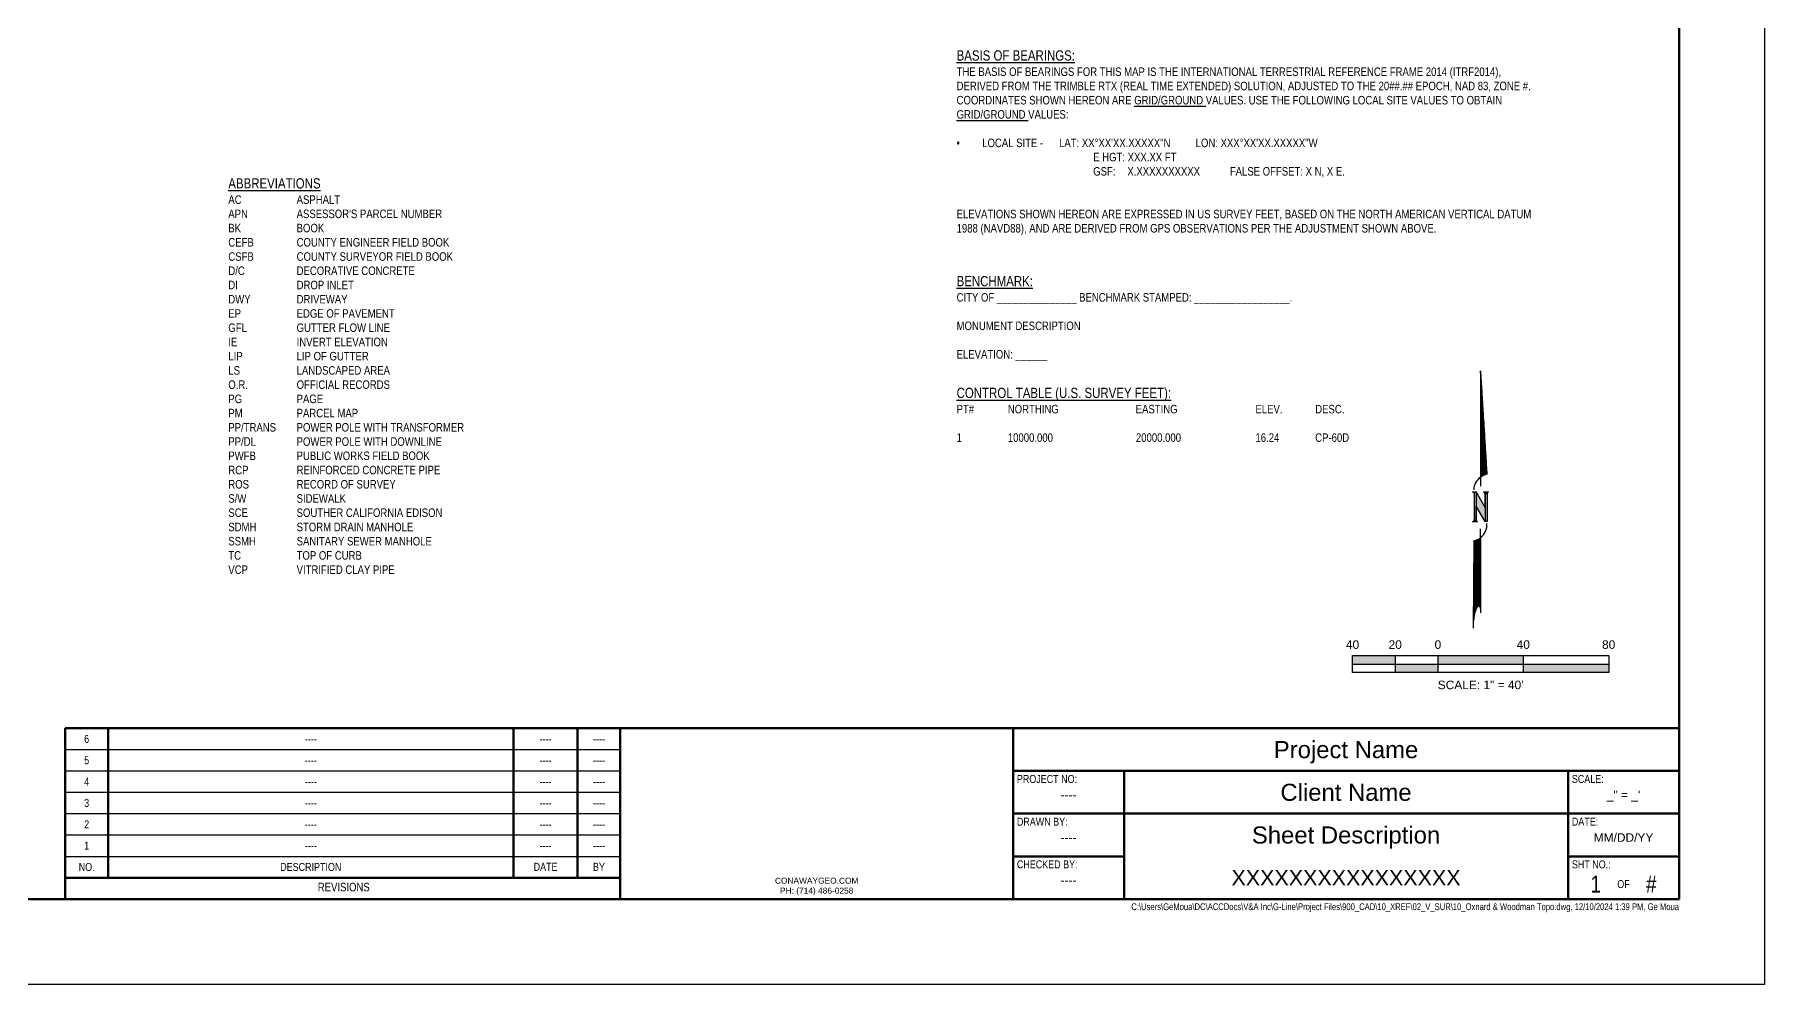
# Paper-space layout 'Topo 24X36' of a CAD drawing. Header units: feet. Extents: x 0 to 206, y -2 to 35.
# Drawn here: x 15.74 to 36, y 0 to 11.12 of the extents above; entities that cross this region are included whole.
import ezdxf
from ezdxf.enums import TextEntityAlignment as Align

# ---------------------------------------------------------------- set-up
doc = ezdxf.new("R2010")
doc.units = ezdxf.units.FT
doc.header["$MEASUREMENT"] = 0
doc.layers.get('0').update_dxf_attribs({"color": 253})
doc.layers.get('Defpoints').update_dxf_attribs({"color": 253})
for name, color, linetype, lineweight in [('V-ANNO-NRTH-', 253, 'Continuous', 25), ('V-ANNO-SCAL-', 253, 'Continuous', 25), ('V-ANNO-TTLB-ATRB-', 253, 'Continuous', 25), ('V-ANNO-TTLB-HVY-', 253, 'Continuous', 80), ('V-ANNO-TTLB-MED-', 253, 'Continuous', 70), ('V-ANNO-TTLB-TEXT-MED-', 253, 'Continuous', 35), ('V-ANNO-TTLB-TEXT-THN-', 253, 'Continuous', 25), ('V-ANNO-TTLB-THN-', 253, 'Continuous', 25), ('V-DETL-ANNO-', 253, 'Continuous', 25)]:
    doc.layers.add(name, color=color, linetype=linetype, lineweight=lineweight)
doc.styles.add('NCS', font='arial.ttf', dxfattribs={"height": 0.1})
doc.styles.add('NCS1', font='arial.ttf', dxfattribs={"width": 0.8, "height": 0.09375})
doc.styles.get("Standard").update_dxf_attribs({"font": 'arial.ttf'})

# ---------------------------------------------------------------- blocks, each defined once
blk = doc.blocks.new('*U208')
at = {"layer": 'V-DETL-ANNO-', "linetype": 'Continuous', "insert": (0, 0), "char_height": 0.1, "width": 6.73, "attachment_point": 1, "style": 'NCS1'}
blk.add_mtext('{\\H1.2x;\\L\\C2;BASIS OF BEARINGS:\\P}THE BASIS OF BEARINGS FOR THIS MAP IS THE INTERNATIONAL TERRESTRIAL REFERENCE FRAME 2014 (ITRF2014), DERIVED FROM THE TRIMBLE RTX (REAL TIME EXTENDED) SOLUTION, ADJUSTED TO THE 20##.## EPOCH, NAD 83, ZONE #. COORDINATES SHOWN HEREON ARE {\\LGRID/GROUND} VALUES. USE THE FOLLOWING LOCAL SITE VALUES TO OBTAIN {\\LGRID/GROUND} VALUES{\\H0.99996x;:\\P\\P\\pxi-16,l16,t3;\\fSymbol|b0|i0|c2|p18;·^I\\fArial|b0|i0|c0|p34;LOCAL SITE -^ILAT: XX%%DXX\'XX.XXXXX"N ^ILON: XXX%%DXX\'XX.XXXXX"W \\P\\pi16,l0,tz;E HGT: XXX.XX FT\\PGSF:^IX.XXXXXXXXXX^IFALSE OFFSET: X N, X E.\\P\\pi0;\\P\\H1.00004x;\\PELEVATIONS SHOWN HEREON ARE EXPRESSED IN US SURVEY FEET, BASED ON THE NORTH AMERICAN VERTICAL DATUM 1988 (NAVD88), AND ARE DERIVED FROM GPS OBSERVATIONS PER THE ADJUSTMENT SHOWN ABOVE.}', dxfattribs=at)
blk = doc.blocks.new('*U169')
at = {"color": 0}
for p, q in [((0.002, 1.593), (0.002, 0.35)), ((0.077, 0.382), (0.002, 1.593)), ((0.003, 1.556), (0.003, 0.35)), ((0.004, 1.537), (0.004, 0.351)), ((0.005, 1.519), (0.005, 0.352)), ((0.006, 1.5), (0.006, 0.353)), ((0.008, 1.482), (0.008, 0.354)), ((0.009, 1.463), (0.009, 0.354)), ((0.01, 1.444), (0.01, 0.355)), ((0.011, 1.426), (0.011, 0.356)), ((0.012, 1.407), (0.012, 0.357)), ((0.013, 1.388), (0.013, 0.357)), ((0.015, 1.37), (0.015, 0.358)), ((0.016, 1.351), (0.016, 0.359)), ((0.017, 1.333), (0.017, 0.359)), ((0.018, 1.314), (0.018, 0.36)), ((0.019, 1.295), (0.019, 0.361)), ((0.02, 1.277), (0.02, 0.361)), ((0.022, 1.258), (0.022, 0.362)), ((0.023, 1.239), (0.023, 0.363)), ((0.024, 1.221), (0.024, 0.363)), ((0.025, 1.202), (0.025, 0.364)), ((0.026, 1.183), (0.026, 0.364)), ((0.027, 1.165), (0.027, 0.365)), ((0.028, 1.146), (0.028, 0.366)), ((0.03, 1.128), (0.03, 0.366)), ((0.031, 1.109), (0.031, 0.367)), ((0.032, 1.09), (0.032, 0.367)), ((0.033, 1.072), (0.033, 0.368)), ((0.034, 1.053), (0.034, 0.368)), ((0.035, 1.034), (0.035, 0.369)), ((0.037, 1.016), (0.037, 0.369)), ((0.038, 0.997), (0.038, 0.37)), ((0.039, 0.979), (0.039, 0.37)), ((0.04, 0.96), (0.04, 0.371)), ((0.041, 0.941), (0.041, 0.371)), ((0.042, 0.923), (0.042, 0.372)), ((0.044, 0.904), (0.044, 0.372)), ((0.045, 0.885), (0.045, 0.373)), ((0.046, 0.867), (0.046, 0.373)), ((0.047, 0.848), (0.047, 0.374)), ((0.048, 0.829), (0.048, 0.374)), ((0.049, 0.811), (0.049, 0.375)), ((0.051, 0.792), (0.051, 0.375)), ((0.052, 0.774), (0.052, 0.375)), ((0.053, 0.755), (0.053, 0.376)), ((0.054, 0.736), (0.054, 0.376)), ((0.055, 0.718), (0.055, 0.377)), ((0.056, 0.699), (0.056, 0.377)), ((0.057, 0.68), (0.057, 0.377)), ((0.059, 0.662), (0.059, 0.378)), ((0.06, 0.643), (0.06, 0.378)), ((0.061, 0.625), (0.061, 0.378)), ((0.062, 0.606), (0.062, 0.379)), ((0.063, 0.587), (0.063, 0.379)), ((0.064, 0.569), (0.064, 0.379)), ((0.066, 0.55), (0.066, 0.38)), ((0.067, 0.531), (0.067, 0.38)), ((0.068, 0.513), (0.068, 0.38)), ((0.069, 0.494), (0.069, 0.381)), ((0.07, 0.475), (0.07, 0.381)), ((0.071, 0.457), (0.071, 0.381)), ((0.073, 0.438), (0.073, 0.381)), ((0.074, 0.42), (0.074, 0.382)), ((0.002, 0.35), (0.002, 0.244)), ((0.075, 0.401), (0.075, 0.382)), ((-0.091, 0.176), (-0.05, 0.176)), ((-0.088, 0.175), (-0.088, 0.176)), ((-0.086, 0.175), (-0.086, 0.176)), ((-0.085, 0.175), (-0.085, 0.176)), ((-0.084, 0.174), (-0.084, 0.176)), ((-0.083, 0.173), (-0.083, 0.176)), ((-0.082, 0.173), (-0.082, 0.176)), ((-0.081, 0.172), (-0.081, 0.176)), ((-0.079, 0.171), (-0.079, 0.176)), ((-0.078, 0.17), (-0.078, 0.176)), ((-0.077, 0.169), (-0.077, 0.176)), ((-0.076, 0.167), (-0.076, 0.176)), ((-0.075, 0.164), (-0.075, 0.176)), ((-0.074, 0.158), (-0.074, -0.155)), ((-0.05, 0.176), (-0.05, -0.155)), ((0.054, -0.008), (-0.05, 0.176)), ((0.054, -0.172), (-0.05, 0.011)), ((-0.05, -0.155), (-0.05, 0.011)), ((0.037, 0.176), (0.095, 0.176)), ((0.043, 0.174), (0.088, 0.174)), ((0.045, 0.173), (0.086, 0.173)), ((0.047, 0.172), (0.084, 0.172)), ((0.048, 0.171), (0.083, 0.171)), ((0.05, 0.17), (0.082, 0.17)), ((0.051, 0.169), (0.081, 0.169)), ((0.051, 0.167), (0.08, 0.167)), ((0.052, 0.166), (0.079, 0.166)), ((0.053, 0.165), (0.079, 0.165)), ((0.053, 0.164), (0.078, 0.164)), ((0.053, 0.163), (0.078, 0.163)), ((0.054, 0.162), (0.078, 0.162)), ((0.054, 0.16), (0.077, 0.16)), ((0.054, 0.159), (0.077, 0.159)), ((0.054, -0.008), (0.054, 0.159)), ((0.054, 0.158), (0.054, -0.172)), ((0.077, 0.158), (0.077, -0.172)), ((-0.091, -0.172), (-0.033, -0.172)), ((-0.085, -0.171), (-0.039, -0.171)), ((-0.082, -0.17), (-0.042, -0.17)), ((-0.081, -0.169), (-0.043, -0.169)), ((-0.079, -0.167), (-0.045, -0.167)), ((-0.078, -0.166), (-0.046, -0.166)), ((-0.077, -0.165), (-0.047, -0.165)), ((-0.076, -0.163), (-0.048, -0.163)), ((-0.076, -0.164), (-0.048, -0.164)), ((-0.075, -0.16), (-0.049, -0.16)), ((-0.075, -0.162), (-0.049, -0.162)), ((-0.074, -0.156), (-0.05, -0.156)), ((-0.074, -0.157), (-0.05, -0.157)), ((-0.074, -0.158), (-0.05, -0.158)), ((-0.074, -0.159), (-0.05, -0.159)), ((0.077, -0.172), (0.054, -0.172)), ((-0.082, -1.418), (-0.075, -0.397)), ((-0.075, -0.397), (-0.075, -1.27)), ((-0.074, -0.397), (-0.074, -1.264)), ((-0.072, -0.396), (-0.072, -1.26)), ((-0.071, -0.396), (-0.071, -1.256)), ((-0.07, -0.396), (-0.07, -1.253)), ((-0.069, -0.396), (-0.069, -1.249)), ((-0.068, -0.395), (-0.068, -1.244)), ((-0.067, -0.395), (-0.067, -1.24)), ((-0.065, -0.395), (-0.065, -1.236)), ((-0.064, -0.394), (-0.064, -1.231)), ((-0.063, -0.394), (-0.063, -1.227)), ((-0.062, -0.394), (-0.062, -1.223)), ((-0.061, -0.393), (-0.061, -1.22)), ((-0.06, -0.393), (-0.06, -1.216)), ((-0.059, -0.392), (-0.059, -1.213)), ((-0.057, -0.392), (-0.057, -1.21)), ((-0.056, -0.392), (-0.056, -1.206)), ((-0.055, -0.391), (-0.055, -1.203)), ((-0.054, -0.391), (-0.054, -1.2)), ((-0.053, -0.39), (-0.053, -1.198)), ((-0.052, -0.39), (-0.052, -1.195)), ((-0.05, -0.389), (-0.05, -1.193)), ((-0.049, -0.389), (-0.049, -1.19)), ((-0.048, -0.389), (-0.048, -1.188)), ((-0.047, -0.388), (-0.047, -1.186)), ((-0.046, -0.388), (-0.046, -1.184)), ((-0.045, -0.387), (-0.045, -1.182)), ((-0.043, -0.387), (-0.043, -1.18)), ((-0.042, -0.386), (-0.042, -1.178)), ((-0.041, -0.386), (-0.041, -1.176)), ((-0.04, -0.385), (-0.04, -1.175)), ((-0.039, -0.385), (-0.039, -1.174)), ((-0.038, -0.384), (-0.038, -1.173)), ((-0.036, -0.384), (-0.036, -1.171)), ((-0.035, -0.383), (-0.035, -1.17)), ((-0.034, -0.382), (-0.034, -1.17)), ((-0.033, -0.382), (-0.033, -1.169)), ((-0.032, -0.381), (-0.032, -1.168)), ((-0.031, -0.381), (-0.031, -1.167)), ((-0.03, -0.38), (-0.03, -1.166)), ((-0.028, -0.38), (-0.028, -1.166)), ((-0.027, -0.379), (-0.027, -1.165)), ((-0.026, -0.378), (-0.026, -1.165)), ((-0.025, -0.378), (-0.025, -1.164)), ((-0.024, -0.377), (-0.024, -1.164)), ((-0.023, -0.376), (-0.023, -1.163)), ((-0.021, -0.376), (-0.021, -1.163)), ((-0.02, -0.375), (-0.02, -1.163)), ((-0.019, -0.374), (-0.019, -1.163)), ((-0.018, -0.374), (-0.018, -1.163)), ((-0.017, -0.373), (-0.017, -1.162)), ((-0.016, -0.372), (-0.016, -1.162)), ((-0.014, -0.371), (-0.014, -1.162)), ((-0.013, -0.371), (-0.013, -1.163)), ((-0.012, -0.37), (-0.012, -1.163)), ((-0.011, -0.369), (-0.011, -1.164)), ((-0.01, -0.368), (-0.01, -1.164)), ((-0.009, -0.368), (-0.009, -1.165)), ((-0.007, -0.367), (-0.007, -1.167)), ((-0.006, -0.366), (-0.006, -1.168)), ((-0.005, -0.365), (-0.005, -1.17)), ((-0.004, -0.364), (-0.004, -1.171)), ((-0.003, -0.363), (-0.003, -1.173)), ((-0.002, -0.363), (-0.002, -1.175)), ((-0.001, -0.362), (-0.001, -1.178)), ((0.001, -0.361), (0.001, -1.181)), ((0.002, -0.36), (0.002, -0.256)), ((0.002, -0.36), (0.002, -1.239)), ((-0.076, -0.469), (-0.076, -1.28)), ((0.002, -0.487), (0.002, -0.497)), ((-0.077, -0.652), (-0.077, -1.287)), ((-0.078, -0.836), (-0.078, -1.297)), ((-0.079, -1.019), (-0.079, -1.308))]:
    blk.add_line(p, q, dxfattribs=at)
blk.add_lwpolyline([(0.002, -1.188, 0.059141), (0, -1.18, 0.065436), (-0.003, -1.173, 0.041771), (-0.008, -1.166, 0.090044), (-0.011, -1.163, 0.138293), (-0.016, -1.162, 0.075359), (-0.025, -1.164, 0.083197), (-0.036, -1.171, 0.08096), (-0.044, -1.18, 0.039884), (-0.054, -1.2, 0.028173), (-0.064, -1.23, 0.006564), (-0.073, -1.263, 0.026227), (-0.074, -1.272, 0.007382), (-0.075, -1.276, 0.00096), (-0.078, -1.306, 0.011269), (-0.08, -1.328, 0.007475)], format="xyb", dxfattribs=at)
for centre, radius, start, end in [((0.115, 0.192), 0.194, 125.797, 177.8), ((0.115, 0.192), 0.194, 101.3132, 125.797), ((-0.091, 0.158), 0.0174, 0, 90), ((0.037, 0.158), 0.0174, 3.8226, 90), ((0.095, 0.158), 0.0174, 90, 180), ((-0.091, -0.155), 0.0174, 270, 0), ((-0.033, -0.155), 0.0174, 180, 270), ((-0.121, -0.204), 0.198, 308.2798, 2.924), ((-0.121, -0.204), 0.198, 283.2828, 308.2798)]:
    blk.add_arc(centre, radius, start, end, dxfattribs=at)
for points in [[(-0.074, -0.155), (-0.05, -0.155), (-0.074, 0.176), (-0.05, 0.176)], [(0.054, -0.172), (-0.05, 0.011), (0.054, -0.008), (-0.05, 0.176)], [(0.054, -0.172), (0.077, -0.172), (0.054, 0.158), (0.077, 0.158)]]:
    blk.add_solid(points, dxfattribs=at)
blk = doc.blocks.new('*U175')
for p, q in [((-1.5, 0), (-1.5, 0.2)), ((-1.5, 0.2), (1.5, 0.2)), ((-1.5, 0.1), (1.5, 0.1)), ((1.5, 0), (-1.5, 0)), ((-1, 0.2), (-1, 0)), ((-0.5, 0.2), (-0.5, 0)), ((0.5, 0.2), (0.5, 0)), ((1.5, 0.2), (1.5, 0))]:
    blk.add_line(p, q)
for points in [[(-1.5, 0.2), (-1, 0.2), (-1.5, 0.1), (-1, 0.1)], [(-1, 0.1), (-0.5, 0.1), (-1, 0), (-0.5, 0)], [(-0.5, 0.2), (0.5, 0.2), (-0.5, 0.1), (0.5, 0.1)], [(0.5, 0.1), (1.5, 0.1), (0.5, 0), (1.5, 0)]]:
    blk.add_solid(points)
at = {"style": 'NCS1'}
for s, p in [('40', (-1.5, 0.248)), ('20', (-1, 0.248)), ('0', (-0.5, 0.248)), ('40', (0.5, 0.248)), ('80', (1.5, 0.248))]:
    blk.add_text(s, height=0.1, dxfattribs=at).set_placement(p, align=Align.BOTTOM_CENTER)
blk.add_text('SCALE: 1" = 40\'', height=0.1, dxfattribs=at).set_placement((0, -0.094), align=Align.TOP_CENTER)
blk = doc.blocks.new('Company Logo')
at = {"color": 2, "insert": (0, -0.75), "char_height": 0.07, "width": 2.88603, "attachment_point": 2, "style": 'NCS'}
blk.add_mtext('CONAWAYGEO.COM\\PPH: (714) 486-0258', dxfattribs=at)
blk = doc.blocks.new('24x36')
at = {"layer": 'Defpoints'}
blk.add_lwpolyline([(0, 24), (36, 24), (36, 0), (0, 0)], close=True, dxfattribs=at)
at = {"layer": 'V-ANNO-TTLB-HVY-'}
for p, q in [((16.1, 1), (16.1, 3)), ((16.1, 3), (35, 3)), ((22.6, 1), (22.6, 3)), ((27.2, 1), (27.2, 3))]:
    blk.add_line(p, q, dxfattribs=at)
blk.add_lwpolyline([(1, 1), (35, 1), (35, 23), (1, 23)], close=True, dxfattribs=at)
at = {"layer": 'V-ANNO-TTLB-MED-'}
for p, q in [((16.6, 1.25), (16.6, 3)), ((21.35, 1.25), (21.35, 3)), ((22.1, 1.25), (22.1, 3)), ((27.2, 2.5), (35, 2.5)), ((28.5, 1), (28.5, 2.5)), ((33.7, 1), (33.7, 2.5)), ((35, 2), (27.2, 2)), ((28.5, 1.5), (27.2, 1.5)), ((33.7, 1.5), (35, 1.5)), ((16.1, 1.25), (22.6, 1.25))]:
    blk.add_line(p, q, dxfattribs=at)
at = {"layer": 'V-ANNO-TTLB-THN-'}
for p, q in [((16.1, 2.75), (22.6, 2.75)), ((16.1, 2.75), (22.6, 2.75)), ((16.1, 2.75), (22.6, 2.75)), ((16.1, 2.5), (22.6, 2.5)), ((16.1, 2.5), (22.6, 2.5)), ((16.1, 2.5), (22.6, 2.5)), ((16.1, 2.25), (22.6, 2.25)), ((16.1, 2.25), (22.6, 2.25)), ((16.1, 2.25), (22.6, 2.25)), ((16.1, 2), (22.6, 2)), ((16.1, 2), (22.6, 2)), ((16.1, 2), (22.6, 2)), ((16.1, 1.75), (22.6, 1.75)), ((16.1, 1.75), (22.6, 1.75)), ((16.1, 1.5), (22.6, 1.5))]:
    blk.add_line(p, q, dxfattribs=at)
at = {"layer": 'V-ANNO-TTLB-HVY-'}
blk.add_blockref('Company Logo', (24.9, 2), dxfattribs=at)
at = {"layer": 'V-ANNO-TTLB-ATRB-', "char_height": 0.0938, "width": 0.22087, "attachment_point": 5, "style": 'NCS1'}
for s, insert in [('6', (16.35, 2.875)), ('5', (16.35, 2.625)), ('4', (16.35, 2.375)), ('3', (16.35, 2.125)), ('2', (16.35, 1.875)), ('1', (16.35, 1.625))]:
    blk.add_mtext(s, dxfattribs=dict(at, insert=insert))
at = {"layer": 'V-ANNO-TTLB-ATRB-', "style": 'NCS1', "width": 0.8}
for tag, height, p in [('REV6DESCRIPTION', 0.0938, (18.975, 2.875)), ('REV6DATE', 0.0938, (21.725, 2.875)), ('REV6INITIAL', 0.0938, (22.35, 2.875)), ('REV5DESCRIPTION', 0.0938, (18.975, 2.625)), ('REV5DATE', 0.0938, (21.725, 2.625)), ('REV5INITIAL', 0.0938, (22.35, 2.625)), ('REV4DESCRIPTION', 0.0938, (18.975, 2.375)), ('REV4DATE', 0.0938, (21.725, 2.375)), ('REV4INITIAL', 0.0938, (22.35, 2.375)), ('REV3DESCRIPTION', 0.0938, (18.975, 2.125)), ('REV3DATE', 0.0938, (21.725, 2.125)), ('REV3INITIAL', 0.0938, (22.35, 2.125)), ('REV2DESCRIPTION', 0.0938, (18.975, 1.875)), ('REV2DATE', 0.0938, (21.725, 1.875)), ('REV2INITIAL', 0.0938, (22.35, 1.875)), ('REV1DESCRIPTION', 0.0938, (18.975, 1.625)), ('REV1DATE', 0.0938, (21.725, 1.625)), ('REV1INITIAL', 0.0938, (22.35, 1.625)), ('SHEET-#', 0.2, (34.025, 1.175)), ('TOTAL-#', 0.2, (34.675, 1.175))]:
    blk.add_attdef(tag, text='', height=height, dxfattribs=at).set_placement(p, align=Align.MIDDLE_CENTER)
at = {"layer": 'V-ANNO-TTLB-ATRB-', "style": 'NCS1', "flags": 8}
for tag, p in [('PROJECTNAME', (31.1, 2.75)), ('CLIENTNAME', (31.1, 2.25)), ('SHEETDESCRIPTION', (31.095, 1.75))]:
    blk.add_attdef(tag, text='', height=0.2, dxfattribs=at).set_placement(p, align=Align.MIDDLE_CENTER)
at = {"layer": 'V-ANNO-TTLB-ATRB-', "style": 'NCS1'}
for tag, p in [('PROJNUM', (27.85, 2.22)), ('SCALE', (34.35, 2.22)), ('DRAWNBY', (27.85, 1.72)), ('DATE', (34.35, 1.72)), ('CHECKEDBY', (27.85, 1.22))]:
    blk.add_attdef(tag, text='', height=0.1, dxfattribs=at).set_placement(p, align=Align.MIDDLE_CENTER)
at = {"layer": 'V-ANNO-TTLB-HVY-', "insert": (35, 0.95), "char_height": 0.08, "width": 10, "attachment_point": 3, "style": 'NCS1'}
blk.add_mtext('{\\C7;C:\\\\Users\\\\GeMoua\\\\DC\\\\ACCDocs\\\\V&A Inc\\\\G-Line\\\\Project Files\\\\900_CAD\\\\10_XREF\\\\02_V_SUR\\\\10_Oxnard & Woodman Topo.dwg, 12/10/2024 1:39 PM, Ge Moua}', dxfattribs=at)
at = {"layer": 'V-ANNO-TTLB-TEXT-MED-', "insert": (19.361, 1.19), "char_height": 0.1, "width": 0.6308, "attachment_point": 2, "style": 'NCS1'}
blk.add_mtext('REVISIONS', dxfattribs=at)
at = {"layer": 'V-ANNO-TTLB-TEXT-THN-', "style": 'NCS1', "width": 0.8}
for s, height, p in [('PROJECT NO:', 0.09375, (27.245, 2.453)), ('SCALE:', 0.0938, (33.745, 2.453)), ('DRAWN BY:', 0.0938, (27.245, 1.953)), ('DATE:', 0.0938, (33.745, 1.953)), ('CHECKED BY:', 0.09375, (27.245, 1.453)), ('SHT NO.:', 0.0938, (33.745, 1.453))]:
    blk.add_text(s, height=height, dxfattribs=at).set_placement(p, align=Align.TOP_LEFT)
blk.add_text('OF', height=0.0938, dxfattribs=at).set_placement((34.35, 1.175), align=Align.MIDDLE_CENTER)
at = {"layer": 'V-ANNO-TTLB-TEXT-THN-', "attachment_point": 5, "style": 'NCS1'}
for s, insert, char_height, width in [('NO.', (16.35, 1.375), 0.0938, 0.22087), ('DESCRIPTION', (18.975, 1.375), 0.09375, 0.78595), ('DATE', (21.725, 1.377), 0.0938, 0.3195), ('BY', (22.35, 1.377), 0.0938, 0.17052)]:
    blk.add_mtext(s, dxfattribs=dict(at, insert=insert, char_height=char_height, width=width))
blk = doc.blocks.new('Abbreviation Table')
at = {"layer": 'V-DETL-ANNO-', "insert": (-2.904, 0), "char_height": 0.1, "width": 2.9044, "attachment_point": 1, "style": 'NCS1'}
blk.add_mtext("\\pxi-4,l4;{\\H1.2x;\\L\\C2;ABBREVIATIONS}\\P\\pi-8,l8,t8;AC^IASPHALT\\PAPN^IASSESSOR'S PARCEL NUMBER\\PBK^IBOOK\\PCEFB^ICOUNTY ENGINEER FIELD BOOK\\PCSFB^ICOUNTY SURVEYOR FIELD BOOK\\PD/C^IDECORATIVE CONCRETE\\PDI^IDROP INLET\\PDWY^IDRIVEWAY\\PEP^IEDGE OF PAVEMENT\\PGFL^IGUTTER FLOW LINE\\PIE^IINVERT ELEVATION\\PLIP ^ILIP OF GUTTER\\PLS^ILANDSCAPED AREA\\PO.R.^IOFFICIAL RECORDS\\PPG^IPAGE\\PPM^IPARCEL MAP\\PPP/TRANS^IPOWER POLE WITH TRANSFORMER\\PPP/DL^IPOWER POLE WITH DOWNLINE\\PPWFB^IPUBLIC WORKS FIELD BOOK\\PRCP^IREINFORCED CONCRETE PIPE\\PROS^IRECORD OF SURVEY\\PS/W^ISIDEWALK\\PSCE^ISOUTHER CALIFORNIA EDISON\\PSDMH^ISTORM DRAIN MANHOLE\\PSSMH^ISANITARY SEWER MANHOLE\\PTC         ^ITOP OF CURB\\PVCP^IVITRIFIED CLAY PIPE", dxfattribs=at)

psp = doc.layouts.new('Topo 24X36')

# ---------------------------------------------------------------- block references
psp.add_blockref('Abbreviation Table', (20.913, 9.442))
at = {"layer": 'V-ANNO-NRTH-'}
psp.add_blockref('*U169', (32.674, 5.592), dxfattribs=at)
at = {"layer": 'V-ANNO-SCAL-'}
psp.add_blockref('*U175', (32.676, 3.652), dxfattribs=at)
at = {"layer": 'V-ANNO-TTLB-HVY-'}
ref = psp.add_blockref('24x36', (0, 0), dxfattribs=at)
ref.add_attrib('PROJECTNAME', 'Project Name', dxfattribs={"layer": 'V-ANNO-TTLB-ATRB-', "height": 0.2, "style": 'NCS1'}).set_placement((31.1, 2.75), align=Align.MIDDLE_CENTER)
ref.add_attrib('CLIENTNAME', 'Client Name', dxfattribs={"layer": 'V-ANNO-TTLB-ATRB-', "height": 0.2, "style": 'NCS1'}).set_placement((31.1, 2.25), align=Align.MIDDLE_CENTER)
ref.add_attrib('SHEETDESCRIPTION', 'Sheet Description', dxfattribs={"layer": 'V-ANNO-TTLB-ATRB-', "height": 0.2, "style": 'NCS1'}).set_placement((31.1, 1.75), align=Align.MIDDLE_CENTER)
ref.add_attrib('PROJNUM', '----', dxfattribs={"layer": 'V-ANNO-TTLB-ATRB-', "height": 0.1, "style": 'NCS1'}).set_placement((27.85, 2.22), align=Align.MIDDLE_CENTER)
ref.add_attrib('DRAWNBY', '----', dxfattribs={"layer": 'V-ANNO-TTLB-ATRB-', "height": 0.1, "style": 'NCS1'}).set_placement((27.85, 1.72), align=Align.MIDDLE_CENTER)
ref.add_attrib('CHECKEDBY', '----', dxfattribs={"layer": 'V-ANNO-TTLB-ATRB-', "height": 0.1, "style": 'NCS1'}).set_placement((27.85, 1.22), align=Align.MIDDLE_CENTER)
ref.add_attrib('SCALE', '_" = _\'', dxfattribs={"layer": 'V-ANNO-TTLB-ATRB-', "height": 0.1, "style": 'NCS1'}).set_placement((34.35, 2.22), align=Align.MIDDLE_CENTER)
ref.add_attrib('SHEET-#', '1', dxfattribs={"layer": 'V-ANNO-TTLB-ATRB-', "height": 0.2, "style": 'NCS1', "width": 0.8}).set_placement((34.025, 1.175), align=Align.MIDDLE_CENTER)
ref.add_attrib('TOTAL-#', '#', dxfattribs={"layer": 'V-ANNO-TTLB-ATRB-', "height": 0.2, "style": 'NCS1', "width": 0.8}).set_placement((34.675, 1.175), align=Align.MIDDLE_CENTER)
ref.add_attrib('REV1DESCRIPTION', '----', dxfattribs={"layer": 'V-ANNO-TTLB-ATRB-', "height": 0.0938, "style": 'NCS1', "width": 0.8}).set_placement((18.975, 1.625), align=Align.MIDDLE_CENTER)
ref.add_attrib('REV1DATE', '----', dxfattribs={"layer": 'V-ANNO-TTLB-ATRB-', "height": 0.0938, "style": 'NCS1', "width": 0.8}).set_placement((21.725, 1.625), align=Align.MIDDLE_CENTER)
ref.add_attrib('REV1INITIAL', '----', dxfattribs={"layer": 'V-ANNO-TTLB-ATRB-', "height": 0.0938, "style": 'NCS1', "width": 0.8}).set_placement((22.35, 1.625), align=Align.MIDDLE_CENTER)
ref.add_attrib('REV2DESCRIPTION', '----', dxfattribs={"layer": 'V-ANNO-TTLB-ATRB-', "height": 0.0938, "style": 'NCS1', "width": 0.8}).set_placement((18.975, 1.875), align=Align.MIDDLE_CENTER)
ref.add_attrib('REV2DATE', '----', dxfattribs={"layer": 'V-ANNO-TTLB-ATRB-', "height": 0.0938, "style": 'NCS1', "width": 0.8}).set_placement((21.725, 1.875), align=Align.MIDDLE_CENTER)
ref.add_attrib('REV2INITIAL', '----', dxfattribs={"layer": 'V-ANNO-TTLB-ATRB-', "height": 0.0938, "style": 'NCS1', "width": 0.8}).set_placement((22.35, 1.875), align=Align.MIDDLE_CENTER)
ref.add_attrib('REV3DESCRIPTION', '----', dxfattribs={"layer": 'V-ANNO-TTLB-ATRB-', "height": 0.0938, "style": 'NCS1', "width": 0.8}).set_placement((18.975, 2.125), align=Align.MIDDLE_CENTER)
ref.add_attrib('REV3DATE', '----', dxfattribs={"layer": 'V-ANNO-TTLB-ATRB-', "height": 0.0938, "style": 'NCS1', "width": 0.8}).set_placement((21.725, 2.125), align=Align.MIDDLE_CENTER)
ref.add_attrib('REV3INITIAL', '----', dxfattribs={"layer": 'V-ANNO-TTLB-ATRB-', "height": 0.0938, "style": 'NCS1', "width": 0.8}).set_placement((22.35, 2.125), align=Align.MIDDLE_CENTER)
ref.add_attrib('REV4DESCRIPTION', '----', dxfattribs={"layer": 'V-ANNO-TTLB-ATRB-', "height": 0.0938, "style": 'NCS1', "width": 0.8}).set_placement((18.975, 2.375), align=Align.MIDDLE_CENTER)
ref.add_attrib('REV4DATE', '----', dxfattribs={"layer": 'V-ANNO-TTLB-ATRB-', "height": 0.0938, "style": 'NCS1', "width": 0.8}).set_placement((21.725, 2.375), align=Align.MIDDLE_CENTER)
ref.add_attrib('REV4INITIAL', '----', dxfattribs={"layer": 'V-ANNO-TTLB-ATRB-', "height": 0.0938, "style": 'NCS1', "width": 0.8}).set_placement((22.35, 2.375), align=Align.MIDDLE_CENTER)
ref.add_attrib('REV5DESCRIPTION', '----', dxfattribs={"layer": 'V-ANNO-TTLB-ATRB-', "height": 0.0938, "style": 'NCS1', "width": 0.8}).set_placement((18.975, 2.625), align=Align.MIDDLE_CENTER)
ref.add_attrib('REV5DATE', '----', dxfattribs={"layer": 'V-ANNO-TTLB-ATRB-', "height": 0.0938, "style": 'NCS1', "width": 0.8}).set_placement((21.725, 2.625), align=Align.MIDDLE_CENTER)
ref.add_attrib('REV5INITIAL', '----', dxfattribs={"layer": 'V-ANNO-TTLB-ATRB-', "height": 0.0938, "style": 'NCS1', "width": 0.8}).set_placement((22.35, 2.625), align=Align.MIDDLE_CENTER)
ref.add_attrib('REV6DESCRIPTION', '----', dxfattribs={"layer": 'V-ANNO-TTLB-ATRB-', "height": 0.0938, "style": 'NCS1', "width": 0.8}).set_placement((18.975, 2.875), align=Align.MIDDLE_CENTER)
ref.add_attrib('REV6DATE', '----', dxfattribs={"layer": 'V-ANNO-TTLB-ATRB-', "height": 0.0938, "style": 'NCS1', "width": 0.8}).set_placement((21.725, 2.875), align=Align.MIDDLE_CENTER)
ref.add_attrib('REV6INITIAL', '----', dxfattribs={"layer": 'V-ANNO-TTLB-ATRB-', "height": 0.0938, "style": 'NCS1', "width": 0.8}).set_placement((22.35, 2.875), align=Align.MIDDLE_CENTER)
ref.add_attrib('DATE', 'MM/DD/YY', dxfattribs={"layer": 'V-ANNO-TTLB-ATRB-', "height": 0.1, "style": 'NCS1'}).set_placement((34.35, 1.72), align=Align.MIDDLE_CENTER)
at = {"layer": 'V-DETL-ANNO-'}
psp.add_blockref('*U208', (26.539, 10.94), dxfattribs=at)

# ---------------------------------------------------------------- texts
at = {"layer": 'V-ANNO-TTLB-TEXT-MED-', "insert": (28.5, 1.34), "char_height": 0.18, "attachment_point": 1, "line_spacing_factor": 1.28}
psp.add_mtext_dynamic_manual_height_columns('\\pxqc;XXXXXXXXXXXXXXXX', width=5.2, gutter_width=0.469, heights=[0.18], dxfattribs=at)
at = {"layer": 'V-DETL-ANNO-', "char_height": 0.1, "width": 6.72855, "attachment_point": 1, "style": 'NCS1'}
for s, insert in [('{\\H1.2x;\\L\\C2;BENCHMARK:}\\PCITY OF _______________ BENCHMARK STAMPED: __________________.\\P^I\\PMONUMENT DESCRIPTION \\P\\PELEVATION: ______', (26.539, 8.297)), ('{\\H1.2x;\\L\\C2;CONTROL TABLE (U.S. SURVEY FEET):\\P\\pxt6,20.975,21,35,42;\\H0.8333x;\\lPT#^INORTHING^IEASTING^IELEV.^IDESC.\\P}\\P\\pt6,21,35,42;1^I10000.000^I20000.000^I16.24^ICP-60D', (26.539, 6.988))]:
    psp.add_mtext(s, dxfattribs=dict(at, insert=insert))

doc.saveas('drawing.dxf')
